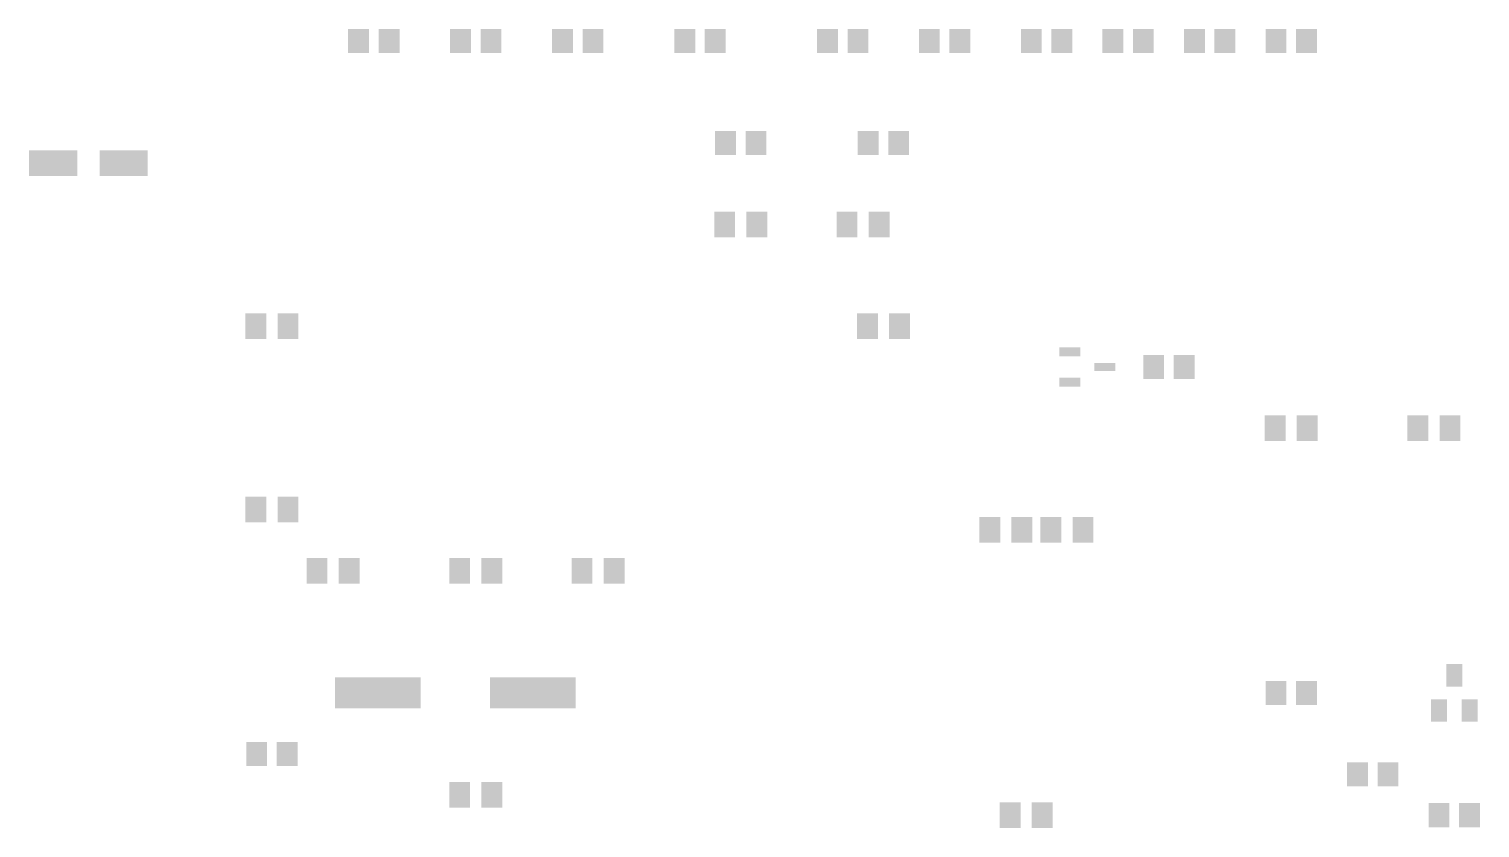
# Model space of a CAD drawing. Extents: x 5.2 to 95.6, y 33.5 to 83.3.
import ezdxf

# ---------------------------------------------------------------- set-up
doc = ezdxf.new("R2010")
doc.units = 0
doc.layers.add('31', color=253, linetype='CONTINUOUS')

# ---------------------------------------------------------------- blocks, each defined once
blk = doc.blocks.new('RECT')
blk.add_solid([(-0.5, -0.5), (0.5, -0.5), (-0.5, 0.5), (0.5, 0.5)])

msp = doc.modelspace()

# ---------------------------------------------------------------- block references
at = {"layer": '31'}
for p, xscale, yscale in [((25.72, 82.55), 1.3, 1.5), ((27.62, 82.55), 1.3, 1.5), ((32.07, 82.55), 1.3, 1.5), ((33.97, 82.55), 1.3, 1.5), ((38.42, 82.55), 1.3, 1.5), ((40.32, 82.55), 1.3, 1.5), ((46.04, 82.55), 1.3, 1.5), ((47.94, 82.55), 1.3, 1.5), ((54.93, 82.55), 1.3, 1.5), ((56.83, 82.55), 1.3, 1.5), ((61.28, 82.55), 1.3, 1.5), ((63.18, 82.55), 1.3, 1.5), ((67.63, 82.55), 1.3, 1.5), ((69.53, 82.55), 1.3, 1.5), ((72.71, 82.55), 1.3, 1.5), ((74.61, 82.55), 1.3, 1.5), ((77.79, 82.55), 1.3, 1.5), ((79.69, 82.55), 1.3, 1.5), ((82.87, 82.55), 1.3, 1.5), ((84.77, 82.55), 1.3, 1.5), ((48.58, 76.2), 1.3, 1.5), ((50.48, 76.2), 1.3, 1.5), ((57.47, 76.2), 1.3, 1.5), ((59.37, 76.2), 1.3, 1.5), ((6.69, 74.93), 3, 1.6), ((11.09, 74.93), 3, 1.6), ((48.53, 71.12), 1.3, 1.6), ((50.53, 71.12), 1.3, 1.6), ((56.15, 71.12), 1.3, 1.6), ((58.15, 71.12), 1.3, 1.6), ((19.32, 64.77), 1.3, 1.6), ((21.32, 64.77), 1.3, 1.6), ((57.42, 64.77), 1.3, 1.6), ((59.42, 64.77), 1.3, 1.6), ((70.0278, 63.1698), 1.3208, 0.5588), ((72.2122, 62.23), 1.3208, 0.508), ((75.25, 62.23), 1.3, 1.5), ((77.15, 62.23), 1.3, 1.5), ((70.0278, 61.2902), 1.3208, 0.5588), ((82.82, 58.42), 1.3, 1.6), ((84.82, 58.42), 1.3, 1.6), ((91.71, 58.42), 1.3, 1.6), ((93.71, 58.42), 1.3, 1.6), ((19.32, 53.34), 1.3, 1.6), ((21.32, 53.34), 1.3, 1.6), ((65.04, 52.07), 1.3, 1.6), ((67.04, 52.07), 1.3, 1.6), ((68.85, 52.07), 1.3, 1.6), ((70.85, 52.07), 1.3, 1.6), ((23.13, 49.53), 1.3, 1.6), ((25.13, 49.53), 1.3, 1.6), ((32.02, 49.53), 1.3, 1.6), ((34.02, 49.53), 1.3, 1.6), ((39.64, 49.53), 1.3, 1.6), ((41.64, 49.53), 1.3, 1.6), ((26.924, 41.91), 5.334, 1.9304), ((36.576, 41.91), 5.334, 1.9304), ((82.87, 41.91), 1.3, 1.5), ((84.77, 41.91), 1.3, 1.5), ((19.37, 38.1), 1.3, 1.5), ((21.27, 38.1), 1.3, 1.5), ((87.95, 36.83), 1.3, 1.5), ((89.85, 36.83), 1.3, 1.5), ((32.02, 35.56), 1.3, 1.6), ((34.02, 35.56), 1.3, 1.6), ((66.31, 34.29), 1.3, 1.6), ((68.31, 34.29), 1.3, 1.6), ((93.03, 34.29), 1.3, 1.5), ((94.93, 34.29), 1.3, 1.5)]:
    msp.add_blockref('RECT', p, dxfattribs=dict(at, xscale=xscale, yscale=yscale))
at = {"layer": '31', "yscale": 1.4, "rotation": 180}
for p in [(93.98, 43.01), (93.03, 40.81), (94.93, 40.81)]:
    msp.add_blockref('RECT', p, dxfattribs=at)

doc.saveas('drawing.dxf')
